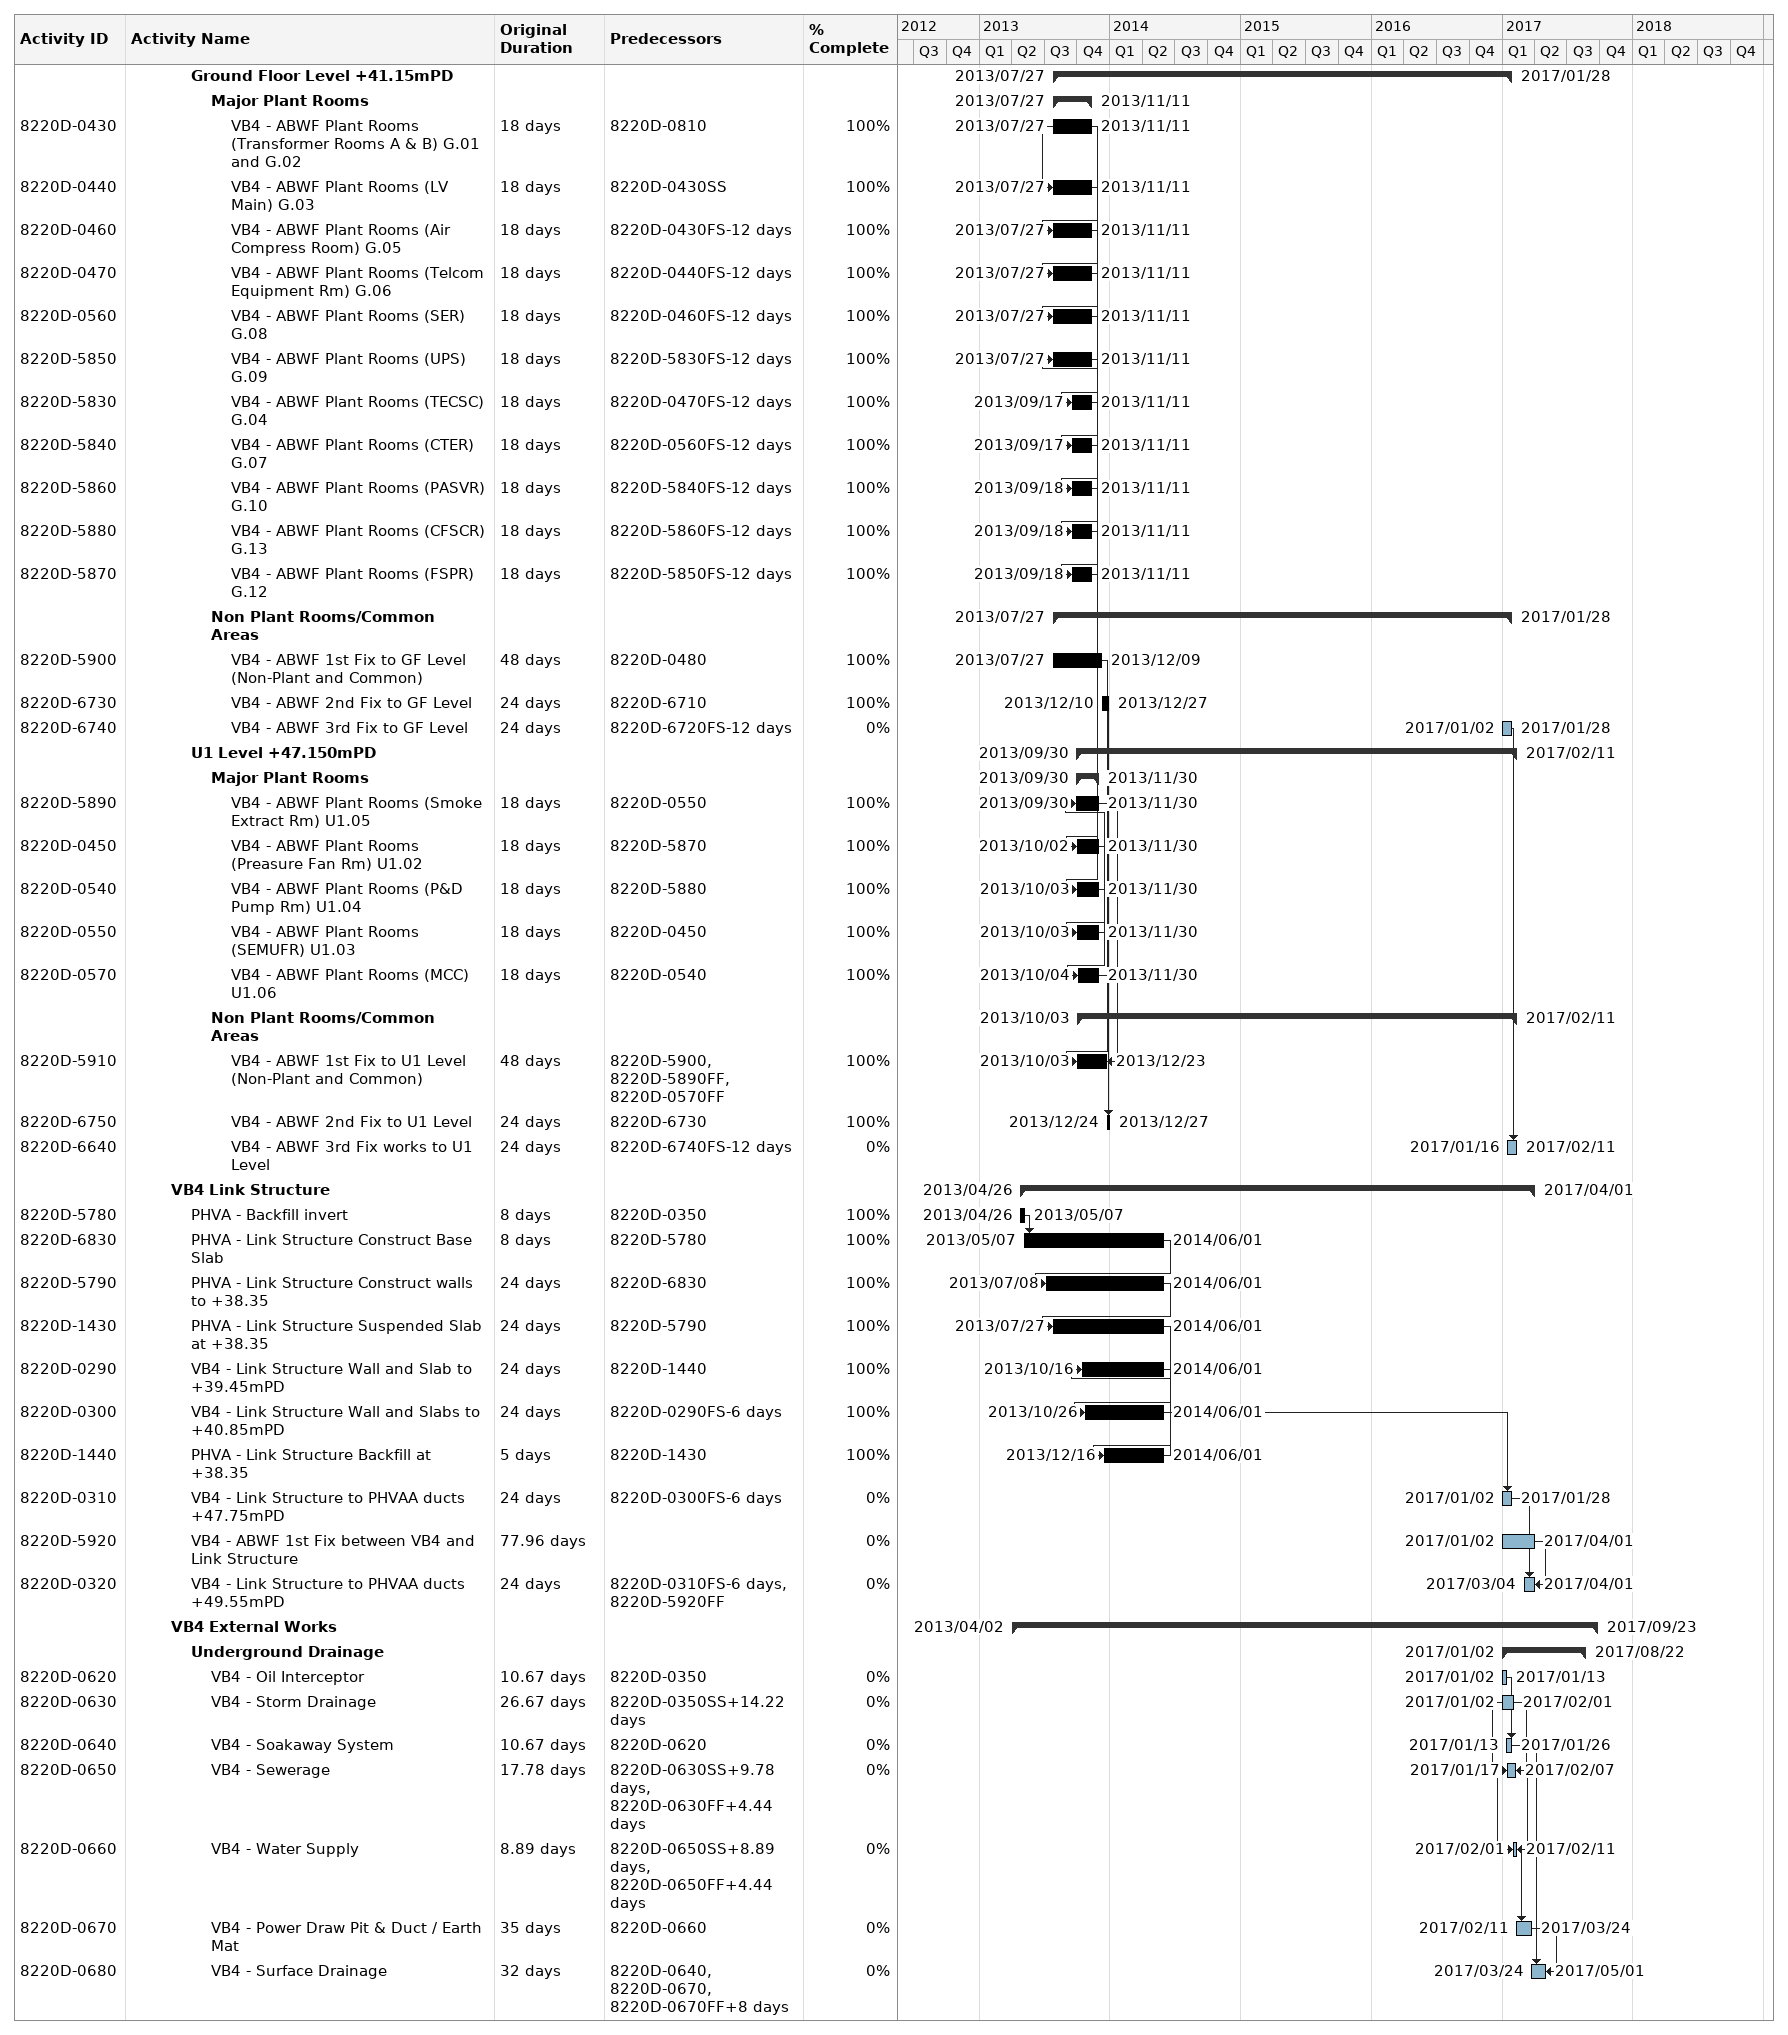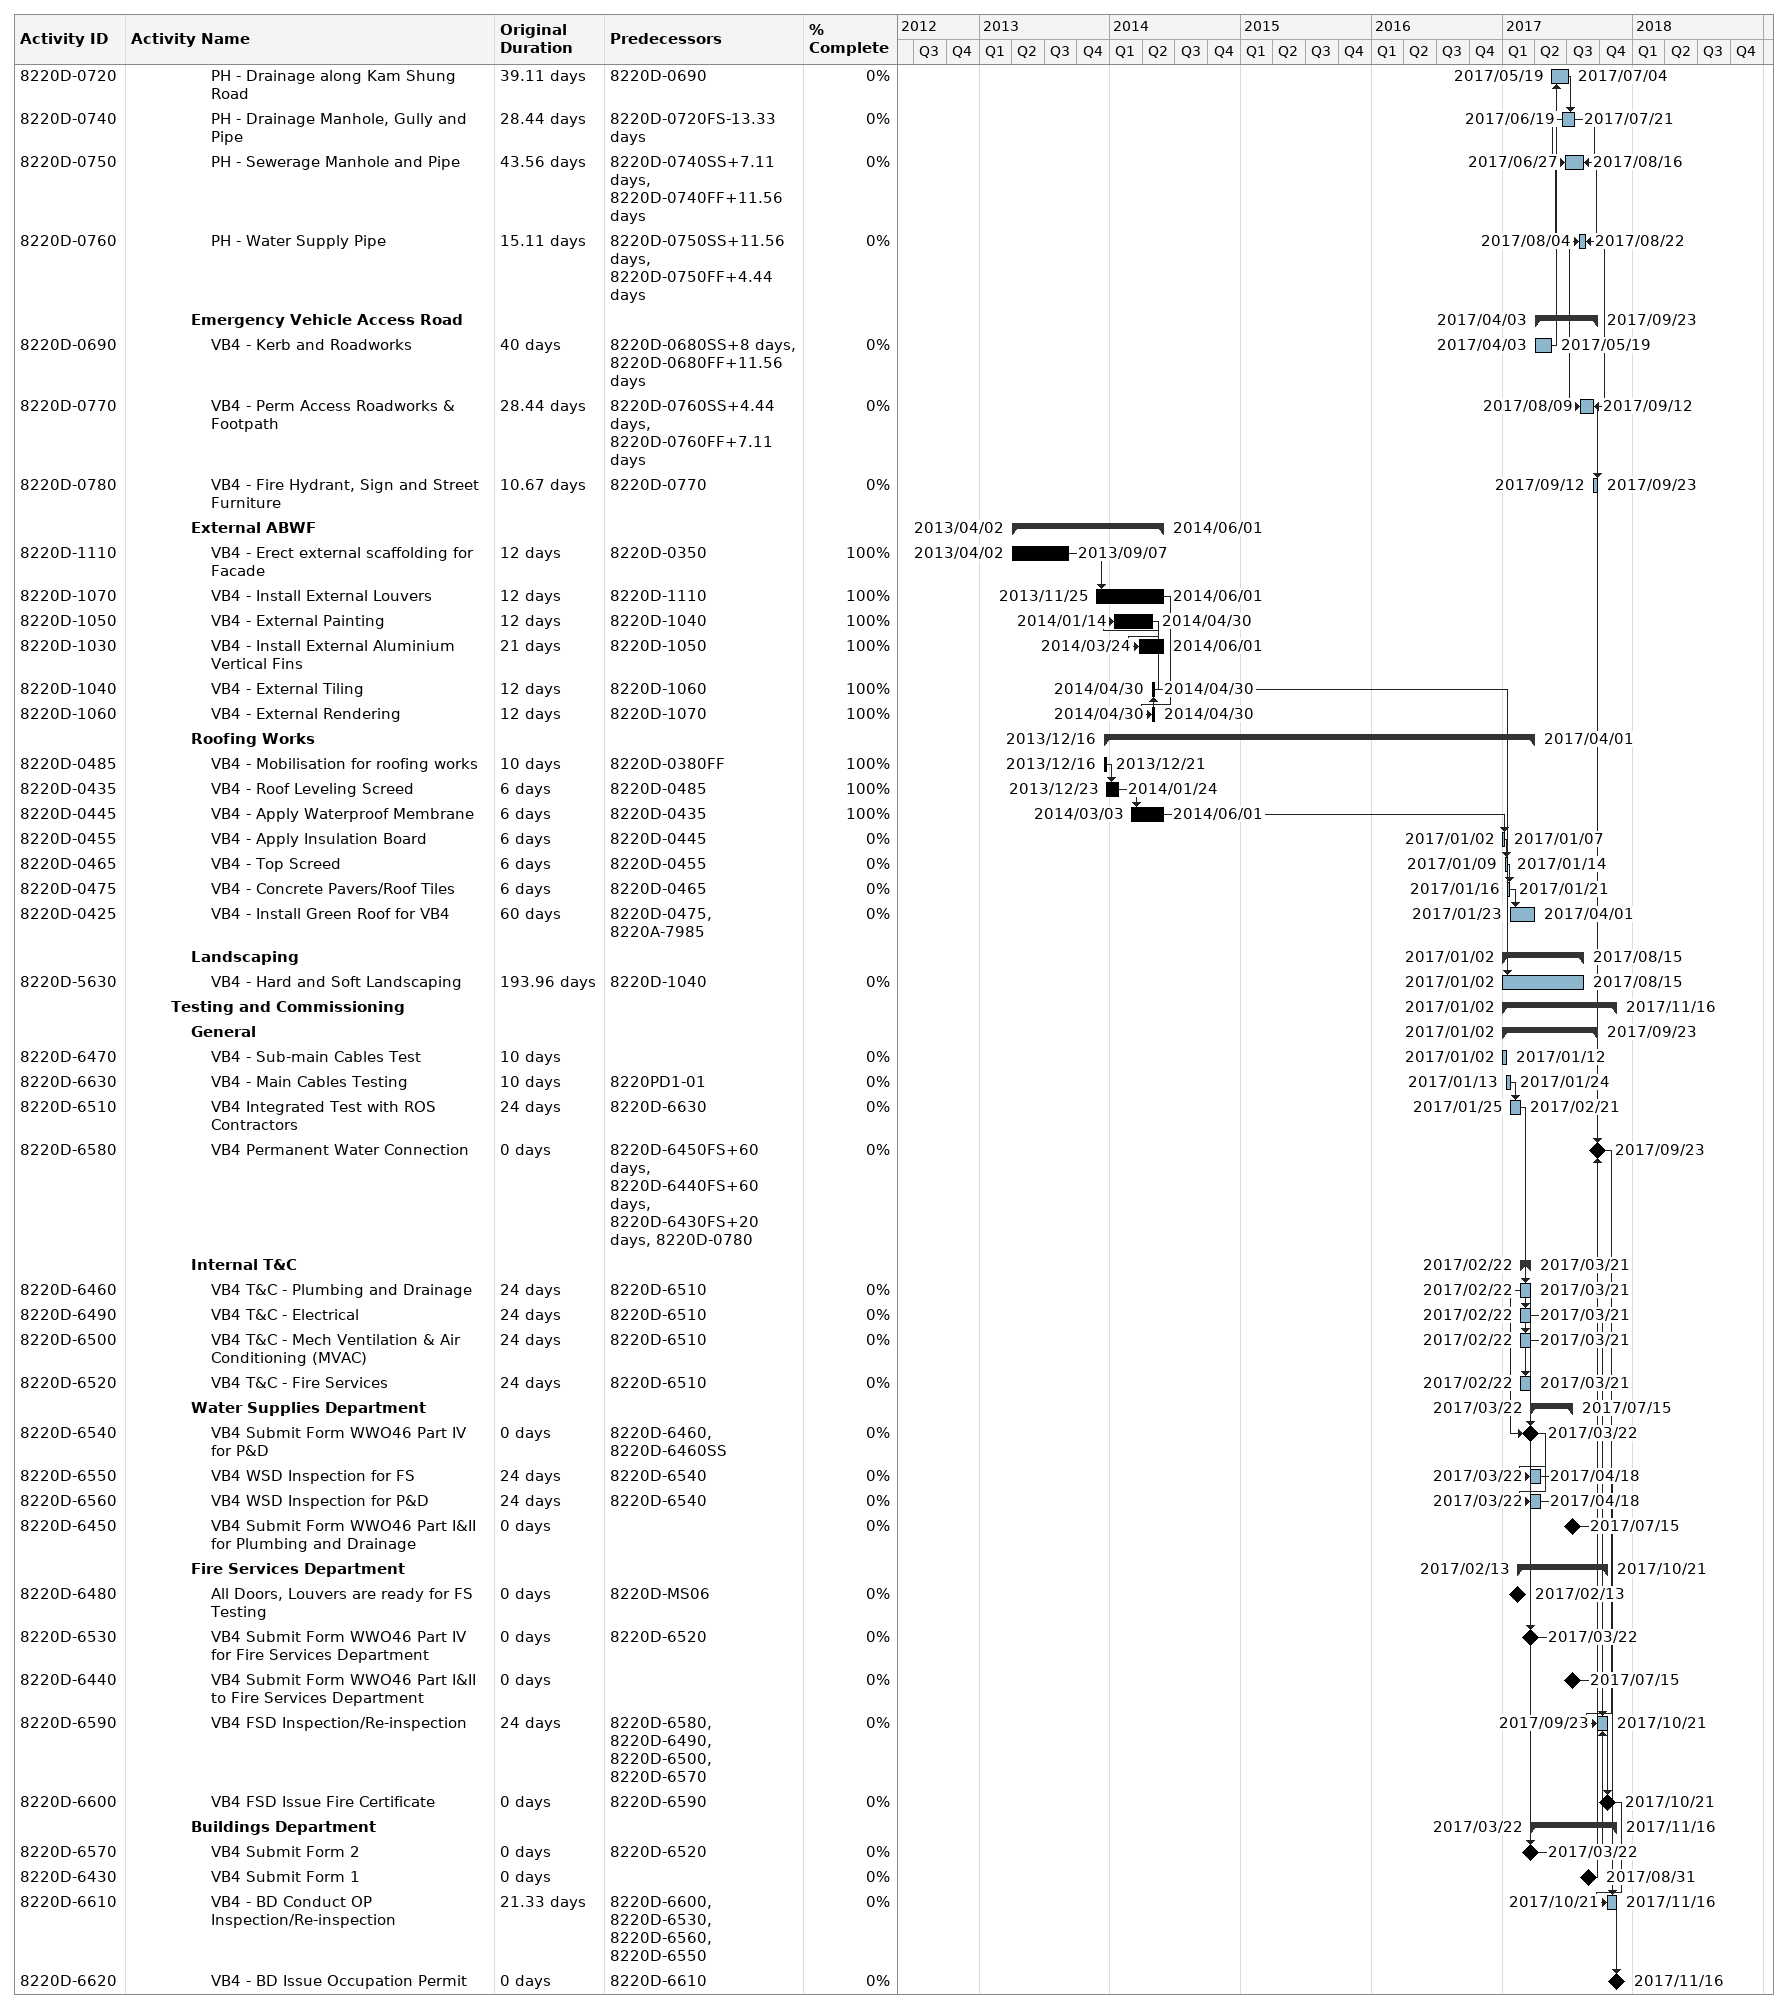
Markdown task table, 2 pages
| ID | Level | Task | Original duration | Start | Finish | Predecessors | % complete |
|---|---|---|---|---|---|---|---|
|  | 4 | **Ground Floor Level +41.15mPD** |  | 2013-07-27 | 2017-01-28 |  |  |
|  | 5 | **Major Plant Rooms** |  | 2013-07-27 | 2013-11-11 |  |  |
| 8220D-0430 | 6 | VB4 - ABWF Plant Rooms (Transformer Rooms A & B) G.01 and G.02 | 18d | 2013-07-27 | 2013-11-11 | 8220D-0810 | 100 |
| 8220D-0440 | 6 | VB4 - ABWF Plant Rooms (LV Main) G.03 | 18d | 2013-07-27 | 2013-11-11 | 8220D-0430SS | 100 |
| 8220D-0460 | 6 | VB4 - ABWF Plant Rooms (Air Compress Room) G.05 | 18d | 2013-07-27 | 2013-11-11 | 8220D-0430FS-12d | 100 |
| 8220D-0470 | 6 | VB4 - ABWF Plant Rooms (Telcom Equipment Rm) G.06 | 18d | 2013-07-27 | 2013-11-11 | 8220D-0440FS-12d | 100 |
| 8220D-0560 | 6 | VB4 - ABWF Plant Rooms (SER) G.08 | 18d | 2013-07-27 | 2013-11-11 | 8220D-0460FS-12d | 100 |
| 8220D-5850 | 6 | VB4 - ABWF Plant Rooms (UPS) G.09 | 18d | 2013-07-27 | 2013-11-11 | 8220D-5830FS-12d | 100 |
| 8220D-5830 | 6 | VB4 - ABWF Plant Rooms (TECSC) G.04 | 18d | 2013-09-17 | 2013-11-11 | 8220D-0470FS-12d | 100 |
| 8220D-5840 | 6 | VB4 - ABWF Plant Rooms (CTER) G.07 | 18d | 2013-09-17 | 2013-11-11 | 8220D-0560FS-12d | 100 |
| 8220D-5860 | 6 | VB4 - ABWF Plant Rooms (PASVR) G.10 | 18d | 2013-09-18 | 2013-11-11 | 8220D-5840FS-12d | 100 |
| 8220D-5880 | 6 | VB4 - ABWF Plant Rooms (CFSCR) G.13 | 18d | 2013-09-18 | 2013-11-11 | 8220D-5860FS-12d | 100 |
| 8220D-5870 | 6 | VB4 - ABWF Plant Rooms (FSPR) G.12 | 18d | 2013-09-18 | 2013-11-11 | 8220D-5850FS-12d | 100 |
|  | 5 | **Non Plant Rooms/Common Areas** |  | 2013-07-27 | 2017-01-28 |  |  |
| 8220D-5900 | 6 | VB4 - ABWF 1st Fix to GF Level (Non-Plant and Common) | 48d | 2013-07-27 | 2013-12-09 | 8220D-0480 | 100 |
| 8220D-6730 | 6 | VB4 - ABWF 2nd Fix to GF Level | 24d | 2013-12-10 | 2013-12-27 | 8220D-6710 | 100 |
| 8220D-6740 | 6 | VB4 - ABWF 3rd Fix to GF Level | 24d | 2017-01-02 | 2017-01-28 | 8220D-6720FS-12d | 0 |
|  | 4 | **U1 Level +47.150mPD** |  | 2013-09-30 | 2017-02-11 |  |  |
|  | 5 | **Major Plant Rooms** |  | 2013-09-30 | 2013-11-30 |  |  |
| 8220D-5890 | 6 | VB4 - ABWF Plant Rooms (Smoke Extract Rm) U1.05 | 18d | 2013-09-30 | 2013-11-30 | 8220D-0550 | 100 |
| 8220D-0450 | 6 | VB4 - ABWF Plant Rooms (Preasure Fan Rm) U1.02 | 18d | 2013-10-02 | 2013-11-30 | 8220D-5870 | 100 |
| 8220D-0540 | 6 | VB4 - ABWF Plant Rooms (P&D Pump Rm) U1.04 | 18d | 2013-10-03 | 2013-11-30 | 8220D-5880 | 100 |
| 8220D-0550 | 6 | VB4 - ABWF Plant Rooms (SEMUFR) U1.03 | 18d | 2013-10-03 | 2013-11-30 | 8220D-0450 | 100 |
| 8220D-0570 | 6 | VB4 - ABWF Plant Rooms (MCC) U1.06 | 18d | 2013-10-04 | 2013-11-30 | 8220D-0540 | 100 |
|  | 5 | **Non Plant Rooms/Common Areas** |  | 2013-10-03 | 2017-02-11 |  |  |
| 8220D-5910 | 6 | VB4 - ABWF 1st Fix to U1 Level (Non-Plant and Common) | 48d | 2013-10-03 | 2013-12-23 | 8220D-5900, 8220D-5890FF, 8220D-0570FF | 100 |
| 8220D-6750 | 6 | VB4 - ABWF 2nd Fix to U1 Level | 24d | 2013-12-24 | 2013-12-27 | 8220D-6730 | 100 |
| 8220D-6640 | 6 | VB4 - ABWF 3rd Fix works to U1 Level | 24d | 2017-01-16 | 2017-02-11 | 8220D-6740FS-12d | 0 |
|  | 3 | **VB4 Link Structure** |  | 2013-04-26 | 2017-04-01 |  |  |
| 8220D-5780 | 4 | PHVA - Backfill invert | 8d | 2013-04-26 | 2013-05-07 | 8220D-0350 | 100 |
| 8220D-6830 | 4 | PHVA - Link Structure Construct Base Slab | 8d | 2013-05-07 | 2014-06-01 | 8220D-5780 | 100 |
| 8220D-5790 | 4 | PHVA - Link Structure Construct walls to +38.35 | 24d | 2013-07-08 | 2014-06-01 | 8220D-6830 | 100 |
| 8220D-1430 | 4 | PHVA - Link Structure Suspended Slab at +38.35 | 24d | 2013-07-27 | 2014-06-01 | 8220D-5790 | 100 |
| 8220D-0290 | 4 | VB4 - Link Structure Wall and Slab to +39.45mPD | 24d | 2013-10-16 | 2014-06-01 | 8220D-1440 | 100 |
| 8220D-0300 | 4 | VB4 - Link Structure Wall and Slabs to +40.85mPD | 24d | 2013-10-26 | 2014-06-01 | 8220D-0290FS-6d | 100 |
| 8220D-1440 | 4 | PHVA - Link Structure Backfill at +38.35 | 5d | 2013-12-16 | 2014-06-01 | 8220D-1430 | 100 |
| 8220D-0310 | 4 | VB4 - Link Structure to PHVAA ducts +47.75mPD | 24d | 2017-01-02 | 2017-01-28 | 8220D-0300FS-6d | 0 |
| 8220D-5920 | 4 | VB4 - ABWF 1st Fix between VB4 and Link Structure | 77.96d | 2017-01-02 | 2017-04-01 |  | 0 |
| 8220D-0320 | 4 | VB4 - Link Structure to PHVAA ducts +49.55mPD | 24d | 2017-03-04 | 2017-04-01 | 8220D-0310FS-6d, 8220D-5920FF | 0 |
|  | 3 | **VB4 External Works** |  | 2013-04-02 | 2017-09-23 |  |  |
|  | 4 | **Underground Drainage** |  | 2017-01-02 | 2017-08-22 |  |  |
| 8220D-0620 | 5 | VB4 - Oil Interceptor | 10.67d | 2017-01-02 | 2017-01-13 | 8220D-0350 | 0 |
| 8220D-0630 | 5 | VB4 - Storm Drainage | 26.67d | 2017-01-02 | 2017-02-01 | 8220D-0350SS+14.22d | 0 |
| 8220D-0640 | 5 | VB4 - Soakaway System | 10.67d | 2017-01-13 | 2017-01-26 | 8220D-0620 | 0 |
| 8220D-0650 | 5 | VB4 - Sewerage | 17.78d | 2017-01-17 | 2017-02-07 | 8220D-0630SS+9.78d, 8220D-0630FF+4.44d | 0 |
| 8220D-0660 | 5 | VB4 - Water Supply | 8.89d | 2017-02-01 | 2017-02-11 | 8220D-0650SS+8.89d, 8220D-0650FF+4.44d | 0 |
| 8220D-0670 | 5 | VB4 - Power Draw Pit & Duct / Earth Mat | 35d | 2017-02-11 | 2017-03-24 | 8220D-0660 | 0 |
| 8220D-0680 | 5 | VB4 - Surface Drainage | 32d | 2017-03-24 | 2017-05-01 | 8220D-0640, 8220D-0670, 8220D-0670FF+8d | 0 |
| 8220D-0720 | 5 | PH - Drainage along Kam Shung Road | 39.11d | 2017-05-19 | 2017-07-04 | 8220D-0690 | 0 |
| 8220D-0740 | 5 | PH - Drainage Manhole, Gully and Pipe | 28.44d | 2017-06-19 | 2017-07-21 | 8220D-0720FS-13.33d | 0 |
| 8220D-0750 | 5 | PH - Sewerage Manhole and Pipe | 43.56d | 2017-06-27 | 2017-08-16 | 8220D-0740SS+7.11d, 8220D-0740FF+11.56d | 0 |
| 8220D-0760 | 5 | PH - Water Supply Pipe | 15.11d | 2017-08-04 | 2017-08-22 | 8220D-0750SS+11.56d, 8220D-0750FF+4.44d | 0 |
|  | 4 | **Emergency Vehicle Access Road** |  | 2017-04-03 | 2017-09-23 |  |  |
| 8220D-0690 | 5 | VB4 - Kerb and Roadworks | 40d | 2017-04-03 | 2017-05-19 | 8220D-0680SS+8d, 8220D-0680FF+11.56d | 0 |
| 8220D-0770 | 5 | VB4 - Perm Access Roadworks & Footpath | 28.44d | 2017-08-09 | 2017-09-12 | 8220D-0760SS+4.44d, 8220D-0760FF+7.11d | 0 |
| 8220D-0780 | 5 | VB4 - Fire Hydrant, Sign and Street Furniture | 10.67d | 2017-09-12 | 2017-09-23 | 8220D-0770 | 0 |
|  | 4 | **External ABWF** |  | 2013-04-02 | 2014-06-01 |  |  |
| 8220D-1110 | 5 | VB4 - Erect external scaffolding for Facade | 12d | 2013-04-02 | 2013-09-07 | 8220D-0350 | 100 |
| 8220D-1070 | 5 | VB4 - Install External Louvers | 12d | 2013-11-25 | 2014-06-01 | 8220D-1110 | 100 |
| 8220D-1050 | 5 | VB4 - External Painting | 12d | 2014-01-14 | 2014-04-30 | 8220D-1040 | 100 |
| 8220D-1030 | 5 | VB4 - Install External Aluminium Vertical Fins | 21d | 2014-03-24 | 2014-06-01 | 8220D-1050 | 100 |
| 8220D-1040 | 5 | VB4 - External Tiling | 12d | 2014-04-30 | 2014-04-30 | 8220D-1060 | 100 |
| 8220D-1060 | 5 | VB4 - External Rendering | 12d | 2014-04-30 | 2014-04-30 | 8220D-1070 | 100 |
|  | 4 | **Roofing Works** |  | 2013-12-16 | 2017-04-01 |  |  |
| 8220D-0485 | 5 | VB4 - Mobilisation for roofing works | 10d | 2013-12-16 | 2013-12-21 | 8220D-0380FF | 100 |
| 8220D-0435 | 5 | VB4 - Roof Leveling Screed | 6d | 2013-12-23 | 2014-01-24 | 8220D-0485 | 100 |
| 8220D-0445 | 5 | VB4 - Apply Waterproof Membrane | 6d | 2014-03-03 | 2014-06-01 | 8220D-0435 | 100 |
| 8220D-0455 | 5 | VB4 - Apply Insulation Board | 6d | 2017-01-02 | 2017-01-07 | 8220D-0445 | 0 |
| 8220D-0465 | 5 | VB4 - Top Screed | 6d | 2017-01-09 | 2017-01-14 | 8220D-0455 | 0 |
| 8220D-0475 | 5 | VB4 - Concrete Pavers/Roof Tiles | 6d | 2017-01-16 | 2017-01-21 | 8220D-0465 | 0 |
| 8220D-0425 | 5 | VB4 - Install Green Roof for VB4 | 60d | 2017-01-23 | 2017-04-01 | 8220D-0475, 8220A-7985 | 0 |
|  | 4 | **Landscaping** |  | 2017-01-02 | 2017-08-15 |  |  |
| 8220D-5630 | 5 | VB4 - Hard and Soft Landscaping | 193.96d | 2017-01-02 | 2017-08-15 | 8220D-1040 | 0 |
|  | 3 | **Testing and Commissioning** |  | 2017-01-02 | 2017-11-16 |  |  |
|  | 4 | **General** |  | 2017-01-02 | 2017-09-23 |  |  |
| 8220D-6470 | 5 | VB4 - Sub-main Cables Test | 10d | 2017-01-02 | 2017-01-12 |  | 0 |
| 8220D-6630 | 5 | VB4 - Main Cables Testing | 10d | 2017-01-13 | 2017-01-24 | 8220PD1-01 | 0 |
| 8220D-6510 | 5 | VB4 Integrated Test with ROS Contractors | 24d | 2017-01-25 | 2017-02-21 | 8220D-6630 | 0 |
| 8220D-6580 | 5 | VB4 Permanent Water Connection | 0d | 2017-09-23 | 2017-09-23 | 8220D-6450FS+60d, 8220D-6440FS+60d, 8220D-6430FS+20d, 8220D-0780 | 0 |
|  | 4 | **Internal T&C** |  | 2017-02-22 | 2017-03-21 |  |  |
| 8220D-6460 | 5 | VB4 T&C - Plumbing and Drainage | 24d | 2017-02-22 | 2017-03-21 | 8220D-6510 | 0 |
| 8220D-6490 | 5 | VB4 T&C - Electrical | 24d | 2017-02-22 | 2017-03-21 | 8220D-6510 | 0 |
| 8220D-6500 | 5 | VB4 T&C - Mech Ventilation & Air Conditioning (MVAC) | 24d | 2017-02-22 | 2017-03-21 | 8220D-6510 | 0 |
| 8220D-6520 | 5 | VB4 T&C - Fire Services | 24d | 2017-02-22 | 2017-03-21 | 8220D-6510 | 0 |
|  | 4 | **Water Supplies Department** |  | 2017-03-22 | 2017-07-15 |  |  |
| 8220D-6540 | 5 | VB4 Submit Form WWO46 Part IV for P&D | 0d | 2017-03-22 | 2017-03-22 | 8220D-6460, 8220D-6460SS | 0 |
| 8220D-6550 | 5 | VB4 WSD Inspection for FS | 24d | 2017-03-22 | 2017-04-18 | 8220D-6540 | 0 |
| 8220D-6560 | 5 | VB4 WSD Inspection for P&D | 24d | 2017-03-22 | 2017-04-18 | 8220D-6540 | 0 |
| 8220D-6450 | 5 | VB4 Submit Form WWO46 Part I&II for Plumbing and Drainage | 0d | 2017-07-15 | 2017-07-15 |  | 0 |
|  | 4 | **Fire Services Department** |  | 2017-02-13 | 2017-10-21 |  |  |
| 8220D-6480 | 5 | All Doors, Louvers are ready for FS Testing | 0d | 2017-02-13 | 2017-02-13 | 8220D-MS06 | 0 |
| 8220D-6530 | 5 | VB4 Submit Form WWO46 Part IV for Fire Services Department | 0d | 2017-03-22 | 2017-03-22 | 8220D-6520 | 0 |
| 8220D-6440 | 5 | VB4 Submit Form WWO46 Part I&II to Fire Services Department | 0d | 2017-07-15 | 2017-07-15 |  | 0 |
| 8220D-6590 | 5 | VB4 FSD Inspection/Re-inspection | 24d | 2017-09-23 | 2017-10-21 | 8220D-6580, 8220D-6490, 8220D-6500, 8220D-6570 | 0 |
| 8220D-6600 | 5 | VB4 FSD Issue Fire Certificate | 0d | 2017-10-21 | 2017-10-21 | 8220D-6590 | 0 |
|  | 4 | **Buildings Department** |  | 2017-03-22 | 2017-11-16 |  |  |
| 8220D-6570 | 5 | VB4 Submit Form 2 | 0d | 2017-03-22 | 2017-03-22 | 8220D-6520 | 0 |
| 8220D-6430 | 5 | VB4 Submit Form 1 | 0d | 2017-08-31 | 2017-08-31 |  | 0 |
| 8220D-6610 | 5 | VB4 - BD Conduct OP Inspection/Re-inspection | 21.33d | 2017-10-21 | 2017-11-16 | 8220D-6600, 8220D-6530, 8220D-6560, 8220D-6550 | 0 |
| 8220D-6620 | 5 | VB4 - BD Issue Occupation Permit | 0d | 2017-11-16 | 2017-11-16 | 8220D-6610 | 0 |
